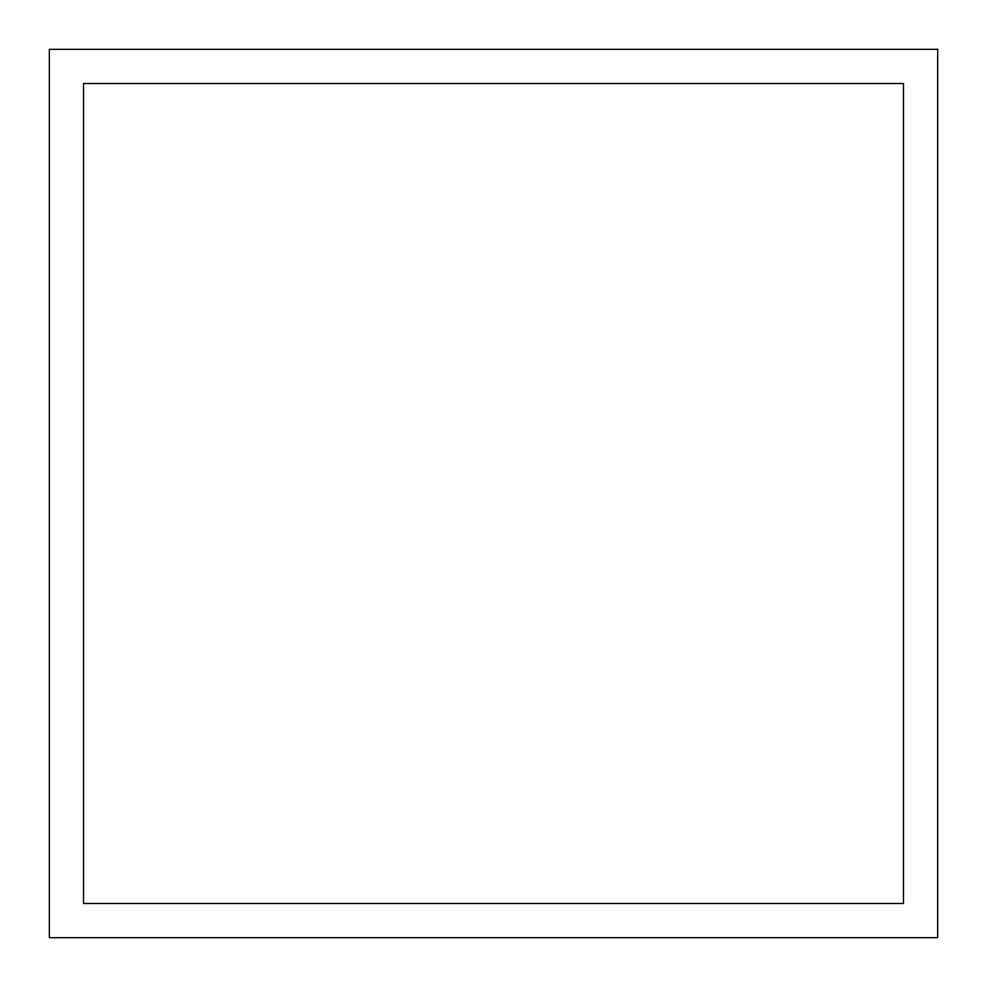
<?xml version="1.0" encoding="UTF-8"?>
<svg xmlns="http://www.w3.org/2000/svg" width="987" height="987" viewBox="0 0 987 987"><rect width="100%" height="100%" fill="white"/><g stroke="black" fill="none" stroke-linecap="round" stroke-linejoin="round"><path stroke-width="1.48" d="M937.65 49.35L49.35 49.35L49.35 937.65L937.65 937.65L937.65 49.35M903.487 83.513L83.513 83.513L83.513 903.487L903.487 903.487L903.487 83.513"/></g></svg>
